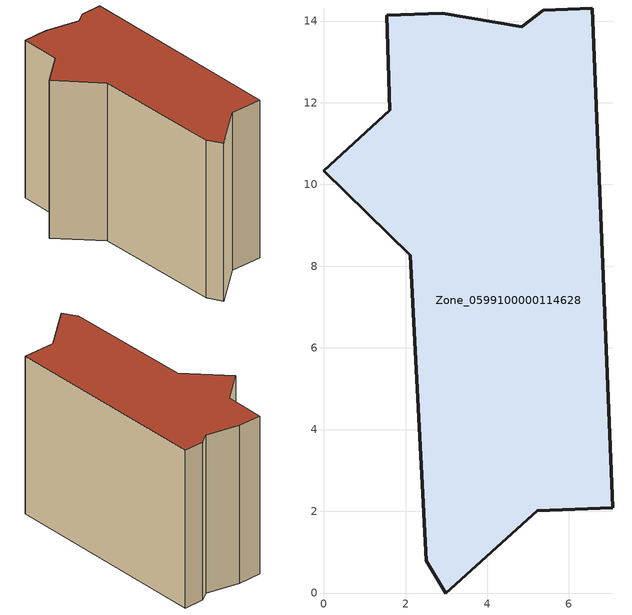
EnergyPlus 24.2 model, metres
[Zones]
Zone_0599100000114628
 floor ground (C_G): 2.99,0 2.51,0.79 2.11,8.27 0,10.34 1.61,11.82 1.54,14.14 2.9,14.19 4.84,13.86 5.37,14.27 6.57,14.32 7.07,2.09 5.22,2.02 z0
 wall outside (C_F): 2.51,0.79 2.99,0 5.22,2.02 7.07,2.09 6.57,14.32 5.37,14.27 4.84,13.86 2.9,14.19 1.54,14.14 1.61,11.82 0,10.34 2.11,8.27 2.51,0.79 z0:9.4
 roof outside (C_R): 6.57,14.32 5.37,14.27 4.84,13.86 2.9,14.19 1.54,14.14 1.61,11.82 0,10.34 2.11,8.27 2.51,0.79 2.99,0 5.22,2.02 7.07,2.09 z9.4
[BUILDING]
Pand.0599100000114628: North Axis=0; Terrain=City; Loads Convergence Tolerance Value=0.04; Temperature Convergence Tolerance Value=0.4; Solar Distribution=FullExterior; Maximum Number of Warmup Days=25; Minimum Number of Warmup Days=1
[Site:Location]
Rotterdam.The.Hague.AP_ZH_NLD Design_Conditions: Latitude=51.96; Longitude=4.45; Time Zone=1; Elevation=-4.5
[SITE:GROUNDTEMPERATURE:BUILDINGSURFACE]
18, 18, 18, 18, 18, 18, 18, 18, 18, 18, 18, 18
[MATERIAL] Thermal Absorptance=0.9; Solar Absorptance=0.7; Visible Absorptance=0.7
Name | Roughness | Thickness | Conductivity | Density | Specific Heat
G.TI.1946 | MediumSmooth | 0.15 | 1 | 540 | 1210
F.TI.1946 | Rough | 0.3 | 0.857143 | 1920 | 840
R.TI.1946 | MediumRough | 0.2 | 0.1 | 1500 | 1000
[CONSTRUCTION]
C_G: G.TI.1946
C_F: F.TI.1946
C_R: R.TI.1946
[ZONE]
Zone_0599100000114628: Type=1; Multiplier=1; Ceiling Height=Autocalculate; Volume=Autocalculate; Floor Area=autocalculate; Part of Total Floor Area=Yes
[ZONEINFILTRATION:DESIGNFLOWRATE]
Infil_Zone_0599100000114628: Zone or ZoneList or Space or SpaceList=Zone_0599100000114628; Schedule=AlwaysOn; Design Flow Rate Calculation Method=Flow/Area; Flow Rate per Floor Area=0.003; Constant Term Coefficient=1; Temperature Term Coefficient=0; Velocity Term Coefficient=0; Velocity Squared Term Coefficient=0
[HVACTEMPLATE:ZONE:IDEALLOADSAIRSYSTEM]
Zone_0599100000114628: Maximum Heating Supply Air Temperature=50; Minimum Cooling Supply Air Temperature=13; Maximum Heating Supply Air Humidity Ratio=0.0156; Minimum Cooling Supply Air Humidity Ratio=0.0077; Heating Limit=NoLimit; Cooling Limit=NoLimit; Dehumidification Control Type=ConstantSensibleHeatRatio; Cooling Sensible Heat Ratio=0.7; Dehumidification Setpoint=60; Humidification Control Type=None; Humidification Setpoint=30; Outdoor Air Method=None; Outdoor Air Flow Rate per Person=0.00944; Outdoor Air Flow Rate per Zone Floor Area=0; Outdoor Air Flow Rate per Zone=0; Demand Controlled Ventilation Type=None; Outdoor Air Economizer Type=NoEconomizer; Heat Recovery Type=None; Sensible Heat Recovery Effectiveness=0.7; Latent Heat Recovery Effectiveness=0.65
[ZONECONTROL:THERMOSTAT]
ThermostatControl_Zone_0599100000114628: Zone or ZoneList=Zone_0599100000114628; Control Type Schedule=DualSetpointControlType; Control 1=Thermostat_Zone_0599100000114628; Temperature Difference Between Cutout And Setpoint=0
[THERMOSTATSETPOINT:DUALSETPOINT]
Thermostat_Zone_0599100000114628: Heating Setpoint Temperature Schedule=HeatingSetpoint_Zone_0599100000114628; Cooling Setpoint Temperature Schedule=CoolingSetpoint_Zone_0599100000114628
[SCHEDULE:COMPACT]
HeatingSetpoint_Zone_0599100000114628: Through: 12/31, For: AllDays, Until: 24:00, 21
CoolingSetpoint_Zone_0599100000114628: Through: 12/31, For: AllDays, Until: 24:00, 24
DualSetpointControlType: Through: 12/31, For: AllDays, Until: 24:00, 4
AlwaysOn: Through: 12/31, For: AllDays, Until: 24:00, 1
